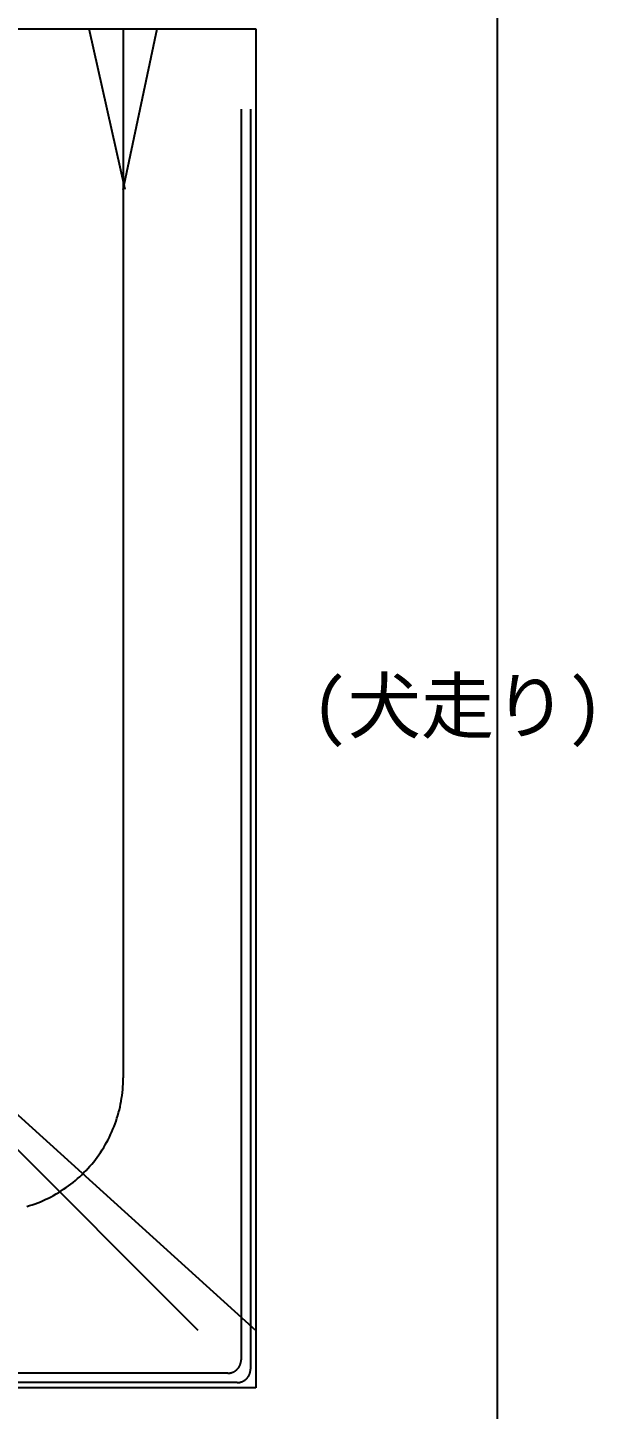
# Model space of a CAD drawing. Header units: millimetres. Extents: x -21029 to 20378, y -14043 to 14043.
# Drawn here: x 9400 to 11511, y -4626 to 533 of the extents above; entities that cross this region are included whole.
import ezdxf

# ---------------------------------------------------------------- set-up
doc = ezdxf.new("R2010")
doc.units = ezdxf.units.MM
for name, color, linetype in [('0-D', 7, 'Continuous'), ('0-E', 7, 'Continuous'), ('1-7', 7, 'Continuous'), ('1-8', 7, 'Continuous'), ('1-D', 7, 'Continuous')]:
    doc.layers.add(name, color=color, linetype=linetype)
doc.styles.add('JP', font='msgothic.ttc')

msp = doc.modelspace()

# ---------------------------------------------------------------- linework, layer by layer
at = {"layer": '0-D', "color": 7}
for p, q in [((10197, 228.9), (10197, -4441.1)), ((10232, 228.9), (10232, -4476.1)), ((10147, -4491.1), (5437, -4491.1)), ((10182, -4526.1), (5437, -4526.1))]:
    msp.add_line(p, q, dxfattribs=at)
at = {"layer": '1-7', "color": 2}
msp.add_line((10037, -4331.1), (4277, 1428.9), dxfattribs=at)
at = {"layer": '1-8', "color": 1}
for p, q in [((11152, 1428.9), (11152, -7610.3)), ((9262, 528.9), (10252, 528.9)), ((9764.7, -71.7), (9629.6, 528.9)), ((9757, 528.9), (9757, -3388.6)), ((9757, -71.7), (9884, 528.9)), ((10252, 528.9), (10252, -4546.1)), ((10252, -4546.1), (5437, -4546.1))]:
    msp.add_line(p, q, dxfattribs=at)
for points in [[(9396.9, -3868.7), (9407.3, -3865.5), (9417.7, -3862.1), (9428, -3858.5), (9438.2, -3854.6), (9448.3, -3850.6), (9458.4, -3846.3), (9468.3, -3841.8), (9478.1, -3837.1), (9487.9, -3832.2), (9497.5, -3827), (9507, -3821.7), (9516.4, -3816.1), (9525.6, -3810.3), (9534.8, -3804.4), (9543.8, -3798.2), (9552.6, -3791.9), (9561.4, -3785.3), (9569.9, -3778.6), (9578.4, -3771.7), (9586.7, -3764.6), (9594.8, -3757.3), (9602.7, -3749.8), (9610.5, -3742.2), (9618.2, -3734.4), (9625.6, -3726.4), (9632.9, -3718.3), (9640, -3710), (9646.9, -3701.6), (9653.7, -3693), (9660.2, -3684.3), (9666.6, -3675.4), (9672.7, -3666.4), (9678.7, -3657.3), (9684.4, -3648), (9690, -3638.6), (9695.3, -3629.1), (9700.5, -3619.5), (9705.4, -3609.8), (9710.1, -3600), (9714.6, -3590), (9718.9, -3580), (9723, -3569.9), (9726.8, -3559.7), (9730.4, -3549.4), (9733.8, -3539), (9737, -3528.6), (9739.9, -3518.1), (9742.7, -3507.5), (9745.1, -3496.9), (9747.4, -3486.2), (9749.4, -3475.5), (9751.2, -3464.7), (9752.7, -3453.9), (9754, -3443.1), (9755.1, -3432.2), (9755.9, -3421.3), (9756.5, -3410.5), (9756.9, -3399.6), (9757, -3388.6)], [(10147, -4491.1), (10148.1, -4491.1), (10149.2, -4491.1), (10150.3, -4491), (10151.3, -4491), (10152.4, -4490.8), (10153.5, -4490.7), (10154.6, -4490.6), (10155.7, -4490.4), (10156.7, -4490.2), (10157.8, -4490), (10158.9, -4489.7), (10159.9, -4489.4), (10161, -4489.1), (10162, -4488.8), (10163.1, -4488.5), (10164.1, -4488.1), (10165.1, -4487.7), (10166.1, -4487.3), (10167.1, -4486.9), (10168.1, -4486.5), (10169.1, -4486), (10170.1, -4485.5), (10171, -4485), (10172, -4484.4), (10172.9, -4483.9), (10173.8, -4483.3), (10174.8, -4482.7), (10175.7, -4482.1), (10176.5, -4481.5), (10177.4, -4480.8), (10178.3, -4480.1), (10179.1, -4479.4), (10179.9, -4478.7), (10180.8, -4478), (10181.6, -4477.3), (10182.3, -4476.5), (10183.1, -4475.7), (10183.8, -4474.9), (10184.6, -4474.1), (10185.3, -4473.3), (10186, -4472.4), (10186.6, -4471.6), (10187.3, -4470.7), (10187.9, -4469.8), (10188.6, -4468.9), (10189.2, -4468), (10189.7, -4467.1), (10190.3, -4466.1), (10190.8, -4465.2), (10191.3, -4464.2), (10191.8, -4463.3), (10192.3, -4462.3), (10192.7, -4461.3), (10193.2, -4460.3), (10193.6, -4459.3), (10194, -4458.2), (10194.3, -4457.2), (10194.7, -4456.2), (10195, -4455.1), (10195.3, -4454.1), (10195.5, -4453), (10195.8, -4452), (10196, -4450.9), (10196.2, -4449.8), (10196.4, -4448.8), (10196.6, -4447.7), (10196.7, -4446.6), (10196.8, -4445.5), (10196.9, -4444.4), (10196.9, -4443.3), (10197, -4442.2), (10197, -4441.1)], [(10182, -4526.1), (10183.1, -4526.1), (10184.2, -4526.1), (10185.3, -4526), (10186.3, -4526), (10187.4, -4525.8), (10188.5, -4525.7), (10189.6, -4525.6), (10190.7, -4525.4), (10191.7, -4525.2), (10192.8, -4525), (10193.9, -4524.7), (10194.9, -4524.4), (10196, -4524.1), (10197, -4523.8), (10198.1, -4523.5), (10199.1, -4523.1), (10200.1, -4522.7), (10201.1, -4522.3), (10202.1, -4521.9), (10203.1, -4521.5), (10204.1, -4521), (10205.1, -4520.5), (10206, -4520), (10207, -4519.4), (10207.9, -4518.9), (10208.8, -4518.3), (10209.8, -4517.7), (10210.7, -4517.1), (10211.5, -4516.5), (10212.4, -4515.8), (10213.3, -4515.1), (10214.1, -4514.4), (10214.9, -4513.7), (10215.8, -4513), (10216.6, -4512.3), (10217.3, -4511.5), (10218.1, -4510.7), (10218.8, -4509.9), (10219.6, -4509.1), (10220.3, -4508.3), (10221, -4507.4), (10221.6, -4506.6), (10222.3, -4505.7), (10222.9, -4504.8), (10223.6, -4503.9), (10224.2, -4503), (10224.7, -4502.1), (10225.3, -4501.1), (10225.8, -4500.2), (10226.3, -4499.2), (10226.8, -4498.3), (10227.3, -4497.3), (10227.7, -4496.3), (10228.2, -4495.3), (10228.6, -4494.3), (10229, -4493.2), (10229.3, -4492.2), (10229.7, -4491.2), (10230, -4490.1), (10230.3, -4489.1), (10230.5, -4488), (10230.8, -4487), (10231, -4485.9), (10231.2, -4484.8), (10231.4, -4483.8), (10231.6, -4482.7), (10231.7, -4481.6), (10231.8, -4480.5), (10231.9, -4479.4), (10231.9, -4478.3), (10232, -4477.2), (10232, -4476.1)]]:
    msp.add_lwpolyline(points, dxfattribs=at)
at = {"layer": '1-D', "color": 7}
msp.add_line((9297, -3466.1), (10252, -4331.1), dxfattribs=at)
msp.add_line((9297, -3466.1), (10252, -4331.1), dxfattribs=at)

# ---------------------------------------------------------------- texts
at = {"layer": '0-E', "color": 7, "style": 'JP'}
msp.add_text('(犬走り)', height=200, dxfattribs=at).set_placement((10459.1, -2099.8))

doc.saveas('drawing.dxf')
